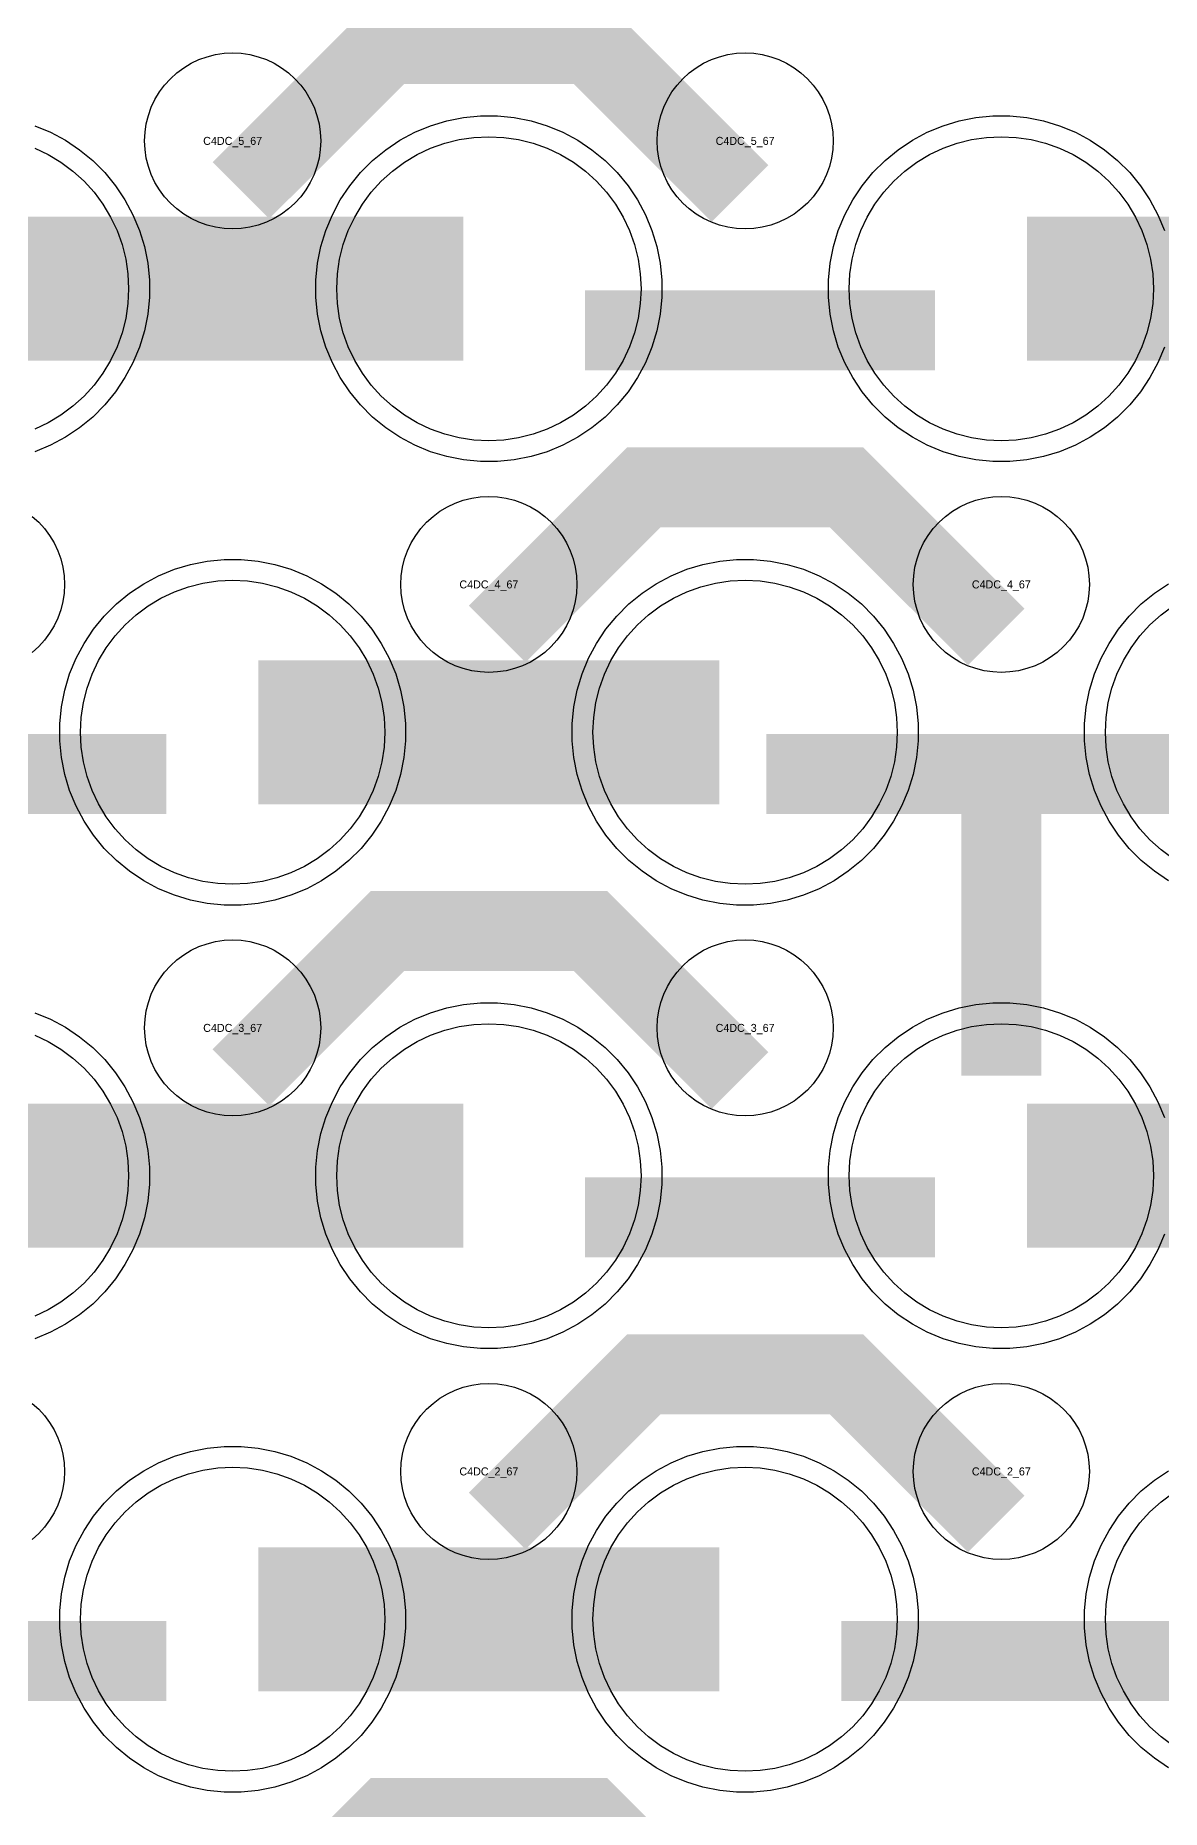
# Model space of a CAD drawing. Extents: x -11880 to 11880, y -14992 to 14992.
# Drawn here: x 9378 to 9730, y -14622 to -14068 of the extents above; entities that cross this region are included whole.
import ezdxf
from ezdxf.enums import TextEntityAlignment as Align

# ---------------------------------------------------------------- set-up
doc = ezdxf.new("R2010")
doc.units = 0
doc.header["$MEASUREMENT"] = 0
for name, color, linetype in [('GDS_775_DT_237', 138, 'CONTINUOUS'), ('RDL1_FS', 34, 'CONTINUOUS'), ('RDL_BS', 160, 'CONTINUOUS')]:
    doc.layers.add(name, color=color, linetype=linetype)

msp = doc.modelspace()

# ---------------------------------------------------------------- linework, layer by layer
at = {"layer": 'RDL1_FS', "color": 241, "true_color": 0xf7abae}
for points in [[(9520, -14194.254), (9515.343, -14194.025), (9510.732, -14193.341), (9506.209, -14192.209), (9501.819, -14190.637), (9497.605, -14188.645), (9493.605, -14186.247), (9489.86, -14183.469), (9486.406, -14180.339), (9483.276, -14176.885), (9480.498, -14173.14), (9478.1, -14169.14), (9476.108, -14164.926), (9474.536, -14160.536), (9473.404, -14156.013), (9472.72, -14151.402), (9472.491, -14146.745), (9472.72, -14142.088), (9473.404, -14137.477), (9474.536, -14132.954), (9476.108, -14128.564), (9478.1, -14124.35), (9480.498, -14120.35), (9483.276, -14116.605), (9486.406, -14113.151), (9489.86, -14110.021), (9493.605, -14107.243), (9497.605, -14104.845), (9501.819, -14102.853), (9506.209, -14101.281), (9510.732, -14100.149), (9515.343, -14099.465), (9520, -14099.236), (9524.657, -14099.465), (9529.268, -14100.149), (9533.791, -14101.281), (9538.181, -14102.853), (9542.395, -14104.845), (9546.395, -14107.243), (9550.14, -14110.021), (9553.594, -14113.151), (9556.724, -14116.605), (9559.502, -14120.35), (9561.9, -14124.35), (9563.892, -14128.564), (9565.464, -14132.954), (9566.596, -14137.477), (9567.28, -14142.088), (9567.509, -14146.745), (9567.28, -14151.402), (9566.596, -14156.013), (9565.464, -14160.536), (9563.892, -14164.926), (9561.9, -14169.14), (9559.502, -14173.14), (9556.724, -14176.885), (9553.594, -14180.339), (9550.14, -14183.469), (9546.395, -14186.247), (9542.395, -14188.645), (9538.181, -14190.637), (9533.791, -14192.209), (9529.268, -14193.341), (9524.657, -14194.025)], [(9680, -14194.254), (9675.343, -14194.025), (9670.732, -14193.341), (9666.209, -14192.209), (9661.819, -14190.637), (9657.605, -14188.645), (9653.605, -14186.247), (9649.86, -14183.469), (9646.406, -14180.339), (9643.276, -14176.885), (9640.498, -14173.14), (9638.1, -14169.14), (9636.108, -14164.926), (9634.536, -14160.536), (9633.404, -14156.013), (9632.72, -14151.402), (9632.491, -14146.745), (9632.72, -14142.088), (9633.404, -14137.477), (9634.536, -14132.954), (9636.108, -14128.564), (9638.1, -14124.35), (9640.498, -14120.35), (9643.276, -14116.605), (9646.406, -14113.151), (9649.86, -14110.021), (9653.605, -14107.243), (9657.605, -14104.845), (9661.819, -14102.853), (9666.209, -14101.281), (9670.732, -14100.149), (9675.343, -14099.465), (9680, -14099.236), (9684.657, -14099.465), (9689.268, -14100.149), (9693.791, -14101.281), (9698.181, -14102.853), (9702.395, -14104.845), (9706.395, -14107.243), (9710.14, -14110.021), (9713.594, -14113.151), (9716.724, -14116.605), (9719.502, -14120.35), (9721.9, -14124.35), (9723.892, -14128.564), (9725.464, -14132.954), (9726.596, -14137.477), (9727.28, -14142.088), (9727.509, -14146.745), (9727.28, -14151.402), (9726.596, -14156.013), (9725.464, -14160.536), (9723.892, -14164.926), (9721.9, -14169.14), (9719.502, -14173.14), (9716.724, -14176.885), (9713.594, -14180.339), (9710.14, -14183.469), (9706.395, -14186.247), (9702.395, -14188.645), (9698.181, -14190.637), (9693.791, -14192.209), (9689.268, -14193.341), (9684.657, -14194.025)], [(9440, -14332.819), (9435.343, -14332.59), (9430.732, -14331.906), (9426.209, -14330.774), (9421.819, -14329.202), (9417.605, -14327.21), (9413.605, -14324.812), (9409.86, -14322.034), (9406.406, -14318.904), (9403.276, -14315.45), (9400.498, -14311.705), (9398.1, -14307.705), (9396.108, -14303.491), (9394.536, -14299.101), (9393.404, -14294.578), (9392.72, -14289.967), (9392.491, -14285.31), (9392.72, -14280.653), (9393.404, -14276.042), (9394.536, -14271.519), (9396.108, -14267.129), (9398.1, -14262.915), (9400.498, -14258.915), (9403.276, -14255.17), (9406.406, -14251.716), (9409.86, -14248.586), (9413.605, -14245.808), (9417.605, -14243.41), (9421.819, -14241.418), (9426.209, -14239.846), (9430.732, -14238.714), (9435.343, -14238.03), (9440, -14237.801), (9444.657, -14238.03), (9449.268, -14238.714), (9453.791, -14239.846), (9458.181, -14241.418), (9462.395, -14243.41), (9466.395, -14245.808), (9470.14, -14248.586), (9473.594, -14251.716), (9476.724, -14255.17), (9479.502, -14258.915), (9481.9, -14262.915), (9483.892, -14267.129), (9485.464, -14271.519), (9486.596, -14276.042), (9487.28, -14280.653), (9487.509, -14285.31), (9487.28, -14289.967), (9486.596, -14294.578), (9485.464, -14299.101), (9483.892, -14303.491), (9481.9, -14307.705), (9479.502, -14311.705), (9476.724, -14315.45), (9473.594, -14318.904), (9470.14, -14322.034), (9466.395, -14324.812), (9462.395, -14327.21), (9458.181, -14329.202), (9453.791, -14330.774), (9449.268, -14331.906), (9444.657, -14332.59)], [(9600, -14332.819), (9595.343, -14332.59), (9590.732, -14331.906), (9586.209, -14330.774), (9581.819, -14329.202), (9577.605, -14327.21), (9573.605, -14324.812), (9569.86, -14322.034), (9566.406, -14318.904), (9563.276, -14315.45), (9560.498, -14311.705), (9558.1, -14307.705), (9556.108, -14303.491), (9554.536, -14299.101), (9553.404, -14294.578), (9552.72, -14289.967), (9552.491, -14285.31), (9552.72, -14280.653), (9553.404, -14276.042), (9554.536, -14271.519), (9556.108, -14267.129), (9558.1, -14262.915), (9560.498, -14258.915), (9563.276, -14255.17), (9566.406, -14251.716), (9569.86, -14248.586), (9573.605, -14245.808), (9577.605, -14243.41), (9581.819, -14241.418), (9586.209, -14239.846), (9590.732, -14238.714), (9595.343, -14238.03), (9600, -14237.801), (9604.657, -14238.03), (9609.268, -14238.714), (9613.791, -14239.846), (9618.181, -14241.418), (9622.395, -14243.41), (9626.395, -14245.808), (9630.14, -14248.586), (9633.594, -14251.716), (9636.724, -14255.17), (9639.502, -14258.915), (9641.9, -14262.915), (9643.892, -14267.129), (9645.464, -14271.519), (9646.596, -14276.042), (9647.28, -14280.653), (9647.509, -14285.31), (9647.28, -14289.967), (9646.596, -14294.578), (9645.464, -14299.101), (9643.892, -14303.491), (9641.9, -14307.705), (9639.502, -14311.705), (9636.724, -14315.45), (9633.594, -14318.904), (9630.14, -14322.034), (9626.395, -14324.812), (9622.395, -14327.21), (9618.181, -14329.202), (9613.791, -14330.774), (9609.268, -14331.906), (9604.657, -14332.59)], [(9520, -14471.379), (9515.343, -14471.15), (9510.732, -14470.466), (9506.209, -14469.334), (9501.819, -14467.762), (9497.605, -14465.77), (9493.605, -14463.372), (9489.86, -14460.594), (9486.406, -14457.464), (9483.276, -14454.01), (9480.498, -14450.265), (9478.1, -14446.265), (9476.108, -14442.051), (9474.536, -14437.661), (9473.404, -14433.138), (9472.72, -14428.527), (9472.491, -14423.87), (9472.72, -14419.213), (9473.404, -14414.602), (9474.536, -14410.079), (9476.108, -14405.689), (9478.1, -14401.475), (9480.498, -14397.475), (9483.276, -14393.73), (9486.406, -14390.276), (9489.86, -14387.146), (9493.605, -14384.368), (9497.605, -14381.97), (9501.819, -14379.978), (9506.209, -14378.406), (9510.732, -14377.274), (9515.343, -14376.59), (9520, -14376.361), (9524.657, -14376.59), (9529.268, -14377.274), (9533.791, -14378.406), (9538.181, -14379.978), (9542.395, -14381.97), (9546.395, -14384.368), (9550.14, -14387.146), (9553.594, -14390.276), (9556.724, -14393.73), (9559.502, -14397.475), (9561.9, -14401.475), (9563.892, -14405.689), (9565.464, -14410.079), (9566.596, -14414.602), (9567.28, -14419.213), (9567.509, -14423.87), (9567.28, -14428.527), (9566.596, -14433.138), (9565.464, -14437.661), (9563.892, -14442.051), (9561.9, -14446.265), (9559.502, -14450.265), (9556.724, -14454.01), (9553.594, -14457.464), (9550.14, -14460.594), (9546.395, -14463.372), (9542.395, -14465.77), (9538.181, -14467.762), (9533.791, -14469.334), (9529.268, -14470.466), (9524.657, -14471.15)], [(9680, -14471.379), (9675.343, -14471.15), (9670.732, -14470.466), (9666.209, -14469.334), (9661.819, -14467.762), (9657.605, -14465.77), (9653.605, -14463.372), (9649.86, -14460.594), (9646.406, -14457.464), (9643.276, -14454.01), (9640.498, -14450.265), (9638.1, -14446.265), (9636.108, -14442.051), (9634.536, -14437.661), (9633.404, -14433.138), (9632.72, -14428.527), (9632.491, -14423.87), (9632.72, -14419.213), (9633.404, -14414.602), (9634.536, -14410.079), (9636.108, -14405.689), (9638.1, -14401.475), (9640.498, -14397.475), (9643.276, -14393.73), (9646.406, -14390.276), (9649.86, -14387.146), (9653.605, -14384.368), (9657.605, -14381.97), (9661.819, -14379.978), (9666.209, -14378.406), (9670.732, -14377.274), (9675.343, -14376.59), (9680, -14376.361), (9684.657, -14376.59), (9689.268, -14377.274), (9693.791, -14378.406), (9698.181, -14379.978), (9702.395, -14381.97), (9706.395, -14384.368), (9710.14, -14387.146), (9713.594, -14390.276), (9716.724, -14393.73), (9719.502, -14397.475), (9721.9, -14401.475), (9723.892, -14405.689), (9725.464, -14410.079), (9726.596, -14414.602), (9727.28, -14419.213), (9727.509, -14423.87), (9727.28, -14428.527), (9726.596, -14433.138), (9725.464, -14437.661), (9723.892, -14442.051), (9721.9, -14446.265), (9719.502, -14450.265), (9716.724, -14454.01), (9713.594, -14457.464), (9710.14, -14460.594), (9706.395, -14463.372), (9702.395, -14465.77), (9698.181, -14467.762), (9693.791, -14469.334), (9689.268, -14470.466), (9684.657, -14471.15)], [(9440, -14609.944), (9435.343, -14609.715), (9430.732, -14609.031), (9426.209, -14607.899), (9421.819, -14606.327), (9417.605, -14604.335), (9413.605, -14601.937), (9409.86, -14599.159), (9406.406, -14596.029), (9403.276, -14592.575), (9400.498, -14588.83), (9398.1, -14584.83), (9396.108, -14580.616), (9394.536, -14576.226), (9393.404, -14571.703), (9392.72, -14567.092), (9392.491, -14562.435), (9392.72, -14557.778), (9393.404, -14553.167), (9394.536, -14548.644), (9396.108, -14544.254), (9398.1, -14540.04), (9400.498, -14536.04), (9403.276, -14532.295), (9406.406, -14528.841), (9409.86, -14525.711), (9413.605, -14522.933), (9417.605, -14520.535), (9421.819, -14518.543), (9426.209, -14516.971), (9430.732, -14515.839), (9435.343, -14515.155), (9440, -14514.926), (9444.657, -14515.155), (9449.268, -14515.839), (9453.791, -14516.971), (9458.181, -14518.543), (9462.395, -14520.535), (9466.395, -14522.933), (9470.14, -14525.711), (9473.594, -14528.841), (9476.724, -14532.295), (9479.502, -14536.04), (9481.9, -14540.04), (9483.892, -14544.254), (9485.464, -14548.644), (9486.596, -14553.167), (9487.28, -14557.778), (9487.509, -14562.435), (9487.28, -14567.092), (9486.596, -14571.703), (9485.464, -14576.226), (9483.892, -14580.616), (9481.9, -14584.83), (9479.502, -14588.83), (9476.724, -14592.575), (9473.594, -14596.029), (9470.14, -14599.159), (9466.395, -14601.937), (9462.395, -14604.335), (9458.181, -14606.327), (9453.791, -14607.899), (9449.268, -14609.031), (9444.657, -14609.715)], [(9600, -14609.944), (9595.343, -14609.715), (9590.732, -14609.031), (9586.209, -14607.899), (9581.819, -14606.327), (9577.605, -14604.335), (9573.605, -14601.937), (9569.86, -14599.159), (9566.406, -14596.029), (9563.276, -14592.575), (9560.498, -14588.83), (9558.1, -14584.83), (9556.108, -14580.616), (9554.536, -14576.226), (9553.404, -14571.703), (9552.72, -14567.092), (9552.491, -14562.435), (9552.72, -14557.778), (9553.404, -14553.167), (9554.536, -14548.644), (9556.108, -14544.254), (9558.1, -14540.04), (9560.498, -14536.04), (9563.276, -14532.295), (9566.406, -14528.841), (9569.86, -14525.711), (9573.605, -14522.933), (9577.605, -14520.535), (9581.819, -14518.543), (9586.209, -14516.971), (9590.732, -14515.839), (9595.343, -14515.155), (9600, -14514.926), (9604.657, -14515.155), (9609.268, -14515.839), (9613.791, -14516.971), (9618.181, -14518.543), (9622.395, -14520.535), (9626.395, -14522.933), (9630.14, -14525.711), (9633.594, -14528.841), (9636.724, -14532.295), (9639.502, -14536.04), (9641.9, -14540.04), (9643.892, -14544.254), (9645.464, -14548.644), (9646.596, -14553.167), (9647.28, -14557.778), (9647.509, -14562.435), (9647.28, -14567.092), (9646.596, -14571.703), (9645.464, -14576.226), (9643.892, -14580.616), (9641.9, -14584.83), (9639.502, -14588.83), (9636.724, -14592.575), (9633.594, -14596.029), (9630.14, -14599.159), (9626.395, -14601.937), (9622.395, -14604.335), (9618.181, -14606.327), (9613.791, -14607.899), (9609.268, -14609.031), (9604.657, -14609.715)]]:
    msp.add_lwpolyline(points, close=True, dxfattribs=at)
for points in [[(9378.181, -14102.853), (9382.395, -14104.845), (9386.395, -14107.243), (9390.14, -14110.021), (9393.594, -14113.151), (9396.724, -14116.605), (9399.502, -14120.35), (9401.9, -14124.35), (9403.892, -14128.564), (9405.464, -14132.954), (9406.596, -14137.477), (9407.28, -14142.088), (9407.509, -14146.745), (9407.28, -14151.402), (9406.596, -14156.013), (9405.464, -14160.536), (9403.892, -14164.926), (9401.9, -14169.14), (9399.502, -14173.14), (9396.724, -14176.885), (9393.594, -14180.339), (9390.14, -14183.469), (9386.395, -14186.247), (9382.395, -14188.645), (9378.181, -14190.637)], [(9733.605, -14324.812), (9729.86, -14322.034), (9726.406, -14318.904), (9723.276, -14315.45), (9720.498, -14311.705), (9718.1, -14307.705), (9716.108, -14303.491), (9714.536, -14299.101), (9713.404, -14294.578), (9712.72, -14289.967), (9712.491, -14285.31), (9712.72, -14280.653), (9713.404, -14276.042), (9714.536, -14271.519), (9716.108, -14267.129), (9718.1, -14262.915), (9720.498, -14258.915), (9723.276, -14255.17), (9726.406, -14251.716), (9729.86, -14248.586), (9733.605, -14245.808)], [(9378.181, -14379.978), (9382.395, -14381.97), (9386.395, -14384.368), (9390.14, -14387.146), (9393.594, -14390.276), (9396.724, -14393.73), (9399.502, -14397.475), (9401.9, -14401.475), (9403.892, -14405.689), (9405.464, -14410.079), (9406.596, -14414.602), (9407.28, -14419.213), (9407.509, -14423.87), (9407.28, -14428.527), (9406.596, -14433.138), (9405.464, -14437.661), (9403.892, -14442.051), (9401.9, -14446.265), (9399.502, -14450.265), (9396.724, -14454.01), (9393.594, -14457.464), (9390.14, -14460.594), (9386.395, -14463.372), (9382.395, -14465.77), (9378.181, -14467.762)], [(9733.605, -14601.937), (9729.86, -14599.159), (9726.406, -14596.029), (9723.276, -14592.575), (9720.498, -14588.83), (9718.1, -14584.83), (9716.108, -14580.616), (9714.536, -14576.226), (9713.404, -14571.703), (9712.72, -14567.092), (9712.491, -14562.435), (9712.72, -14557.778), (9713.404, -14553.167), (9714.536, -14548.644), (9716.108, -14544.254), (9718.1, -14540.04), (9720.498, -14536.04), (9723.276, -14532.295), (9726.406, -14528.841), (9729.86, -14525.711), (9733.605, -14522.933)]]:
    msp.add_lwpolyline(points, dxfattribs=at)
for points in [[(9368.002, -14146.745, 45, 45, 0), (9440.002, -14146.745, 45, 45, 0)], [(9440.002, -14146.745, 45, 45, 0), (9512.002, -14146.745, 45, 45, 0)], [(9688.002, -14146.745, 45, 45, 0), (9760.002, -14146.745, 45, 45, 0)], [(9448.002, -14285.31, 45, 45, 0), (9520.002, -14285.31, 45, 45, 0)], [(9520.002, -14285.31, 45, 45, 0), (9592.002, -14285.31, 45, 45, 0)], [(9368.002, -14423.87, 45, 45, 0), (9440.002, -14423.87, 45, 45, 0)], [(9440.002, -14423.87, 45, 45, 0), (9512.002, -14423.87, 45, 45, 0)], [(9688.002, -14423.87, 45, 45, 0), (9760.002, -14423.87, 45, 45, 0)], [(9448.002, -14562.435, 45, 45, 0), (9520.002, -14562.435, 45, 45, 0)], [(9520.002, -14562.435, 45, 45, 0), (9592.002, -14562.435, 45, 45, 0)]]:
    msp.add_lwpolyline(points, format="xyseb", dxfattribs=at)
at = {"layer": 'RDL_BS'}
for points in [[(9442.562, -14116.059, 25, 25, 0), (9488.377, -14070.244, 25, 25, 0), (9521.93, -14070.244, 25, 25, 0)], [(9598.401, -14116.958, 25, 25, 0), (9551.687, -14070.244, 25, 25, 0), (9521.929, -14070.244, 25, 25, 0)], [(9522.562, -14254.624, 25, 25, 0), (9568.377, -14208.809, 25, 25, 0), (9601.93, -14208.809, 25, 25, 0)], [(9678.401, -14255.523, 25, 25, 0), (9631.687, -14208.809, 25, 25, 0), (9601.929, -14208.809, 25, 25, 0)], [(9680, -14321.731, 25, 25, 0), (9680, -14369.119, 25, 25, 0)], [(9442.562, -14393.184, 25, 25, 0), (9488.377, -14347.369, 25, 25, 0), (9521.93, -14347.369, 25, 25, 0)], [(9598.401, -14394.083, 25, 25, 0), (9551.687, -14347.369, 25, 25, 0), (9521.929, -14347.369, 25, 25, 0)], [(9522.562, -14531.749, 25, 25, 0), (9568.377, -14485.934, 25, 25, 0), (9601.93, -14485.934, 25, 25, 0)], [(9678.401, -14532.648, 25, 25, 0), (9631.687, -14485.934, 25, 25, 0), (9601.929, -14485.934, 25, 25, 0)], [(9442.562, -14670.314, 25, 25, 0), (9488.377, -14624.499, 25, 25, 0), (9521.93, -14624.499, 25, 25, 0)], [(9598.401, -14671.213, 25, 25, 0), (9551.687, -14624.499, 25, 25, 0), (9521.929, -14624.499, 25, 25, 0)]]:
    msp.add_lwpolyline(points, format="xyseb", dxfattribs=at)
for points in [[(9440, -14128.051), (9437.307, -14127.919), (9434.635, -14127.523), (9432.016, -14126.866), (9429.481, -14125.959), (9427.044, -14124.807), (9424.72, -14123.414), (9422.557, -14121.811), (9420.558, -14119.999), (9418.746, -14118), (9417.143, -14115.837), (9415.75, -14113.513), (9414.598, -14111.076), (9413.691, -14108.541), (9413.034, -14105.922), (9412.638, -14103.25), (9412.506, -14100.557), (9412.638, -14097.864), (9413.034, -14095.192), (9413.691, -14092.573), (9414.598, -14090.038), (9415.75, -14087.601), (9417.143, -14085.277), (9418.746, -14083.114), (9420.558, -14081.115), (9422.557, -14079.303), (9424.72, -14077.7), (9427.044, -14076.307), (9429.481, -14075.155), (9432.016, -14074.248), (9434.635, -14073.591), (9437.307, -14073.195), (9440, -14073.063), (9442.693, -14073.195), (9445.365, -14073.591), (9447.984, -14074.248), (9450.519, -14075.155), (9452.956, -14076.307), (9455.28, -14077.7), (9457.443, -14079.303), (9459.442, -14081.115), (9461.254, -14083.114), (9462.857, -14085.277), (9464.25, -14087.601), (9465.402, -14090.038), (9466.309, -14092.573), (9466.966, -14095.192), (9467.362, -14097.864), (9467.494, -14100.557), (9467.362, -14103.25), (9466.966, -14105.922), (9466.309, -14108.541), (9465.402, -14111.076), (9464.25, -14113.513), (9462.857, -14115.837), (9461.254, -14118), (9459.442, -14119.999), (9457.443, -14121.811), (9455.28, -14123.414), (9452.956, -14124.807), (9450.519, -14125.959), (9447.984, -14126.866), (9445.365, -14127.523), (9442.693, -14127.919)], [(9600, -14128.051), (9597.307, -14127.919), (9594.635, -14127.523), (9592.016, -14126.866), (9589.481, -14125.959), (9587.044, -14124.807), (9584.72, -14123.414), (9582.557, -14121.811), (9580.558, -14119.999), (9578.746, -14118), (9577.143, -14115.837), (9575.75, -14113.513), (9574.598, -14111.076), (9573.691, -14108.541), (9573.034, -14105.922), (9572.638, -14103.25), (9572.506, -14100.557), (9572.638, -14097.864), (9573.034, -14095.192), (9573.691, -14092.573), (9574.598, -14090.038), (9575.75, -14087.601), (9577.143, -14085.277), (9578.746, -14083.114), (9580.558, -14081.115), (9582.557, -14079.303), (9584.72, -14077.7), (9587.044, -14076.307), (9589.481, -14075.155), (9592.016, -14074.248), (9594.635, -14073.591), (9597.307, -14073.195), (9600, -14073.063), (9602.693, -14073.195), (9605.365, -14073.591), (9607.984, -14074.248), (9610.519, -14075.155), (9612.956, -14076.307), (9615.28, -14077.7), (9617.443, -14079.303), (9619.442, -14081.115), (9621.254, -14083.114), (9622.857, -14085.277), (9624.25, -14087.601), (9625.402, -14090.038), (9626.309, -14092.573), (9626.966, -14095.192), (9627.362, -14097.864), (9627.494, -14100.557), (9627.362, -14103.25), (9626.966, -14105.922), (9626.309, -14108.541), (9625.402, -14111.076), (9624.25, -14113.513), (9622.857, -14115.837), (9621.254, -14118), (9619.442, -14119.999), (9617.443, -14121.811), (9615.28, -14123.414), (9612.956, -14124.807), (9610.519, -14125.959), (9607.984, -14126.866), (9605.365, -14127.523), (9602.693, -14127.919)], [(9520, -14266.616), (9517.307, -14266.484), (9514.635, -14266.088), (9512.016, -14265.431), (9509.481, -14264.524), (9507.044, -14263.372), (9504.72, -14261.979), (9502.557, -14260.376), (9500.558, -14258.564), (9498.746, -14256.565), (9497.143, -14254.402), (9495.75, -14252.078), (9494.598, -14249.641), (9493.691, -14247.106), (9493.034, -14244.487), (9492.638, -14241.815), (9492.506, -14239.122), (9492.638, -14236.429), (9493.034, -14233.757), (9493.691, -14231.138), (9494.598, -14228.603), (9495.75, -14226.166), (9497.143, -14223.842), (9498.746, -14221.679), (9500.558, -14219.68), (9502.557, -14217.868), (9504.72, -14216.265), (9507.044, -14214.872), (9509.481, -14213.72), (9512.016, -14212.813), (9514.635, -14212.156), (9517.307, -14211.76), (9520, -14211.628), (9522.693, -14211.76), (9525.365, -14212.156), (9527.984, -14212.813), (9530.519, -14213.72), (9532.956, -14214.872), (9535.28, -14216.265), (9537.443, -14217.868), (9539.442, -14219.68), (9541.254, -14221.679), (9542.857, -14223.842), (9544.25, -14226.166), (9545.402, -14228.603), (9546.309, -14231.138), (9546.966, -14233.757), (9547.362, -14236.429), (9547.494, -14239.122), (9547.362, -14241.815), (9546.966, -14244.487), (9546.309, -14247.106), (9545.402, -14249.641), (9544.25, -14252.078), (9542.857, -14254.402), (9541.254, -14256.565), (9539.442, -14258.564), (9537.443, -14260.376), (9535.28, -14261.979), (9532.956, -14263.372), (9530.519, -14264.524), (9527.984, -14265.431), (9525.365, -14266.088), (9522.693, -14266.484)], [(9680, -14266.616), (9677.307, -14266.484), (9674.635, -14266.088), (9672.016, -14265.431), (9669.481, -14264.524), (9667.044, -14263.372), (9664.72, -14261.979), (9662.557, -14260.376), (9660.558, -14258.564), (9658.746, -14256.565), (9657.143, -14254.402), (9655.75, -14252.078), (9654.598, -14249.641), (9653.691, -14247.106), (9653.034, -14244.487), (9652.638, -14241.815), (9652.506, -14239.122), (9652.638, -14236.429), (9653.034, -14233.757), (9653.691, -14231.138), (9654.598, -14228.603), (9655.75, -14226.166), (9657.143, -14223.842), (9658.746, -14221.679), (9660.558, -14219.68), (9662.557, -14217.868), (9664.72, -14216.265), (9667.044, -14214.872), (9669.481, -14213.72), (9672.016, -14212.813), (9674.635, -14212.156), (9677.307, -14211.76), (9680, -14211.628), (9682.693, -14211.76), (9685.365, -14212.156), (9687.984, -14212.813), (9690.519, -14213.72), (9692.956, -14214.872), (9695.28, -14216.265), (9697.443, -14217.868), (9699.442, -14219.68), (9701.254, -14221.679), (9702.857, -14223.842), (9704.25, -14226.166), (9705.402, -14228.603), (9706.309, -14231.138), (9706.966, -14233.757), (9707.362, -14236.429), (9707.494, -14239.122), (9707.362, -14241.815), (9706.966, -14244.487), (9706.309, -14247.106), (9705.402, -14249.641), (9704.25, -14252.078), (9702.857, -14254.402), (9701.254, -14256.565), (9699.442, -14258.564), (9697.443, -14260.376), (9695.28, -14261.979), (9692.956, -14263.372), (9690.519, -14264.524), (9687.984, -14265.431), (9685.365, -14266.088), (9682.693, -14266.484)], [(9440, -14405.176), (9437.307, -14405.044), (9434.635, -14404.648), (9432.016, -14403.991), (9429.481, -14403.084), (9427.044, -14401.932), (9424.72, -14400.539), (9422.557, -14398.936), (9420.558, -14397.124), (9418.746, -14395.125), (9417.143, -14392.962), (9415.75, -14390.638), (9414.598, -14388.201), (9413.691, -14385.666), (9413.034, -14383.047), (9412.638, -14380.375), (9412.506, -14377.682), (9412.638, -14374.989), (9413.034, -14372.317), (9413.691, -14369.698), (9414.598, -14367.163), (9415.75, -14364.726), (9417.143, -14362.402), (9418.746, -14360.239), (9420.558, -14358.24), (9422.557, -14356.428), (9424.72, -14354.825), (9427.044, -14353.432), (9429.481, -14352.28), (9432.016, -14351.373), (9434.635, -14350.716), (9437.307, -14350.32), (9440, -14350.188), (9442.693, -14350.32), (9445.365, -14350.716), (9447.984, -14351.373), (9450.519, -14352.28), (9452.956, -14353.432), (9455.28, -14354.825), (9457.443, -14356.428), (9459.442, -14358.24), (9461.254, -14360.239), (9462.857, -14362.402), (9464.25, -14364.726), (9465.402, -14367.163), (9466.309, -14369.698), (9466.966, -14372.317), (9467.362, -14374.989), (9467.494, -14377.682), (9467.362, -14380.375), (9466.966, -14383.047), (9466.309, -14385.666), (9465.402, -14388.201), (9464.25, -14390.638), (9462.857, -14392.962), (9461.254, -14395.125), (9459.442, -14397.124), (9457.443, -14398.936), (9455.28, -14400.539), (9452.956, -14401.932), (9450.519, -14403.084), (9447.984, -14403.991), (9445.365, -14404.648), (9442.693, -14405.044)], [(9600, -14405.176), (9597.307, -14405.044), (9594.635, -14404.648), (9592.016, -14403.991), (9589.481, -14403.084), (9587.044, -14401.932), (9584.72, -14400.539), (9582.557, -14398.936), (9580.558, -14397.124), (9578.746, -14395.125), (9577.143, -14392.962), (9575.75, -14390.638), (9574.598, -14388.201), (9573.691, -14385.666), (9573.034, -14383.047), (9572.638, -14380.375), (9572.506, -14377.682), (9572.638, -14374.989), (9573.034, -14372.317), (9573.691, -14369.698), (9574.598, -14367.163), (9575.75, -14364.726), (9577.143, -14362.402), (9578.746, -14360.239), (9580.558, -14358.24), (9582.557, -14356.428), (9584.72, -14354.825), (9587.044, -14353.432), (9589.481, -14352.28), (9592.016, -14351.373), (9594.635, -14350.716), (9597.307, -14350.32), (9600, -14350.188), (9602.693, -14350.32), (9605.365, -14350.716), (9607.984, -14351.373), (9610.519, -14352.28), (9612.956, -14353.432), (9615.28, -14354.825), (9617.443, -14356.428), (9619.442, -14358.24), (9621.254, -14360.239), (9622.857, -14362.402), (9624.25, -14364.726), (9625.402, -14367.163), (9626.309, -14369.698), (9626.966, -14372.317), (9627.362, -14374.989), (9627.494, -14377.682), (9627.362, -14380.375), (9626.966, -14383.047), (9626.309, -14385.666), (9625.402, -14388.201), (9624.25, -14390.638), (9622.857, -14392.962), (9621.254, -14395.125), (9619.442, -14397.124), (9617.443, -14398.936), (9615.28, -14400.539), (9612.956, -14401.932), (9610.519, -14403.084), (9607.984, -14403.991), (9605.365, -14404.648), (9602.693, -14405.044)], [(9520, -14543.741), (9517.307, -14543.609), (9514.635, -14543.213), (9512.016, -14542.556), (9509.481, -14541.649), (9507.044, -14540.497), (9504.72, -14539.104), (9502.557, -14537.501), (9500.558, -14535.689), (9498.746, -14533.69), (9497.143, -14531.527), (9495.75, -14529.203), (9494.598, -14526.766), (9493.691, -14524.231), (9493.034, -14521.612), (9492.638, -14518.94), (9492.506, -14516.247), (9492.638, -14513.554), (9493.034, -14510.882), (9493.691, -14508.263), (9494.598, -14505.728), (9495.75, -14503.291), (9497.143, -14500.967), (9498.746, -14498.804), (9500.558, -14496.805), (9502.557, -14494.993), (9504.72, -14493.39), (9507.044, -14491.997), (9509.481, -14490.845), (9512.016, -14489.938), (9514.635, -14489.281), (9517.307, -14488.885), (9520, -14488.753), (9522.693, -14488.885), (9525.365, -14489.281), (9527.984, -14489.938), (9530.519, -14490.845), (9532.956, -14491.997), (9535.28, -14493.39), (9537.443, -14494.993), (9539.442, -14496.805), (9541.254, -14498.804), (9542.857, -14500.967), (9544.25, -14503.291), (9545.402, -14505.728), (9546.309, -14508.263), (9546.966, -14510.882), (9547.362, -14513.554), (9547.494, -14516.247), (9547.362, -14518.94), (9546.966, -14521.612), (9546.309, -14524.231), (9545.402, -14526.766), (9544.25, -14529.203), (9542.857, -14531.527), (9541.254, -14533.69), (9539.442, -14535.689), (9537.443, -14537.501), (9535.28, -14539.104), (9532.956, -14540.497), (9530.519, -14541.649), (9527.984, -14542.556), (9525.365, -14543.213), (9522.693, -14543.609)], [(9680, -14543.741), (9677.307, -14543.609), (9674.635, -14543.213), (9672.016, -14542.556), (9669.481, -14541.649), (9667.044, -14540.497), (9664.72, -14539.104), (9662.557, -14537.501), (9660.558, -14535.689), (9658.746, -14533.69), (9657.143, -14531.527), (9655.75, -14529.203), (9654.598, -14526.766), (9653.691, -14524.231), (9653.034, -14521.612), (9652.638, -14518.94), (9652.506, -14516.247), (9652.638, -14513.554), (9653.034, -14510.882), (9653.691, -14508.263), (9654.598, -14505.728), (9655.75, -14503.291), (9657.143, -14500.967), (9658.746, -14498.804), (9660.558, -14496.805), (9662.557, -14494.993), (9664.72, -14493.39), (9667.044, -14491.997), (9669.481, -14490.845), (9672.016, -14489.938), (9674.635, -14489.281), (9677.307, -14488.885), (9680, -14488.753), (9682.693, -14488.885), (9685.365, -14489.281), (9687.984, -14489.938), (9690.519, -14490.845), (9692.956, -14491.997), (9695.28, -14493.39), (9697.443, -14494.993), (9699.442, -14496.805), (9701.254, -14498.804), (9702.857, -14500.967), (9704.25, -14503.291), (9705.402, -14505.728), (9706.309, -14508.263), (9706.966, -14510.882), (9707.362, -14513.554), (9707.494, -14516.247), (9707.362, -14518.94), (9706.966, -14521.612), (9706.309, -14524.231), (9705.402, -14526.766), (9704.25, -14529.203), (9702.857, -14531.527), (9701.254, -14533.69), (9699.442, -14535.689), (9697.443, -14537.501), (9695.28, -14539.104), (9692.956, -14540.497), (9690.519, -14541.649), (9687.984, -14542.556), (9685.365, -14543.213), (9682.693, -14543.609)]]:
    msp.add_lwpolyline(points, close=True, dxfattribs=at)
at = {"layer": 'RDL_BS', "color": 241, "true_color": 0xf7abae}
for points in [[(9517.356, -14200.745), (9512.062, -14200.228), (9506.835, -14199.182), (9501.795, -14197.651), (9496.885, -14195.62), (9492.223, -14193.128), (9487.809, -14190.181), (9483.708, -14186.819), (9479.926, -14183.037), (9476.564, -14178.936), (9473.617, -14174.522), (9471.125, -14169.86), (9469.094, -14164.95), (9467.563, -14159.91), (9466.517, -14154.683), (9466, -14149.389), (9466, -14144.101), (9466.517, -14138.807), (9467.563, -14133.58), (9469.094, -14128.54), (9471.125, -14123.63), (9473.617, -14118.968), (9476.564, -14114.554), (9479.926, -14110.453), (9483.708, -14106.671), (9487.809, -14103.309), (9492.223, -14100.362), (9496.885, -14097.87), (9501.795, -14095.839), (9506.835, -14094.308), (9512.062, -14093.262), (9517.356, -14092.745), (9522.644, -14092.745), (9527.938, -14093.262), (9533.165, -14094.308), (9538.205, -14095.839), (9543.115, -14097.87), (9547.777, -14100.362), (9552.191, -14103.309), (9556.292, -14106.671), (9560.074, -14110.453), (9563.436, -14114.554), (9566.383, -14118.968), (9568.875, -14123.63), (9570.906, -14128.54), (9572.437, -14133.58), (9573.483, -14138.807), (9574, -14144.101), (9574, -14149.389), (9573.483, -14154.683), (9572.437, -14159.91), (9570.906, -14164.95), (9568.875, -14169.86), (9566.383, -14174.522), (9563.436, -14178.936), (9560.074, -14183.037), (9556.292, -14186.819), (9552.191, -14190.181), (9547.777, -14193.128), (9543.115, -14195.62), (9538.205, -14197.651), (9533.165, -14199.182), (9527.938, -14200.228), (9522.644, -14200.745)], [(9437.356, -14339.31), (9432.062, -14338.793), (9426.835, -14337.747), (9421.795, -14336.216), (9416.885, -14334.185), (9412.223, -14331.693), (9407.809, -14328.746), (9403.708, -14325.384), (9399.926, -14321.602), (9396.564, -14317.501), (9393.617, -14313.087), (9391.125, -14308.425), (9389.094, -14303.515), (9387.563, -14298.475), (9386.517, -14293.248), (9386, -14287.954), (9386, -14282.666), (9386.517, -14277.372), (9387.563, -14272.145), (9389.094, -14267.105), (9391.125, -14262.195), (9393.617, -14257.533), (9396.564, -14253.119), (9399.926, -14249.018), (9403.708, -14245.236), (9407.809, -14241.874), (9412.223, -14238.927), (9416.885, -14236.435), (9421.795, -14234.404), (9426.835, -14232.873), (9432.062, -14231.827), (9437.356, -14231.31), (9442.644, -14231.31), (9447.938, -14231.827), (9453.165, -14232.873), (9458.205, -14234.404), (9463.115, -14236.435), (9467.777, -14238.927), (9472.191, -14241.874), (9476.292, -14245.236), (9480.074, -14249.018), (9483.436, -14253.119), (9486.383, -14257.533), (9488.875, -14262.195), (9490.906, -14267.105), (9492.437, -14272.145), (9493.483, -14277.372), (9494, -14282.666), (9494, -14287.954), (9493.483, -14293.248), (9492.437, -14298.475), (9490.906, -14303.515), (9488.875, -14308.425), (9486.383, -14313.087), (9483.436, -14317.501), (9480.074, -14321.602), (9476.292, -14325.384), (9472.191, -14328.746), (9467.777, -14331.693), (9463.115, -14334.185), (9458.205, -14336.216), (9453.165, -14337.747), (9447.938, -14338.793), (9442.644, -14339.31)], [(9597.356, -14339.31), (9592.062, -14338.793), (9586.835, -14337.747), (9581.795, -14336.216), (9576.885, -14334.185), (9572.223, -14331.693), (9567.809, -14328.746), (9563.708, -14325.384), (9559.926, -14321.602), (9556.564, -14317.501), (9553.617, -14313.087), (9551.125, -14308.425), (9549.094, -14303.515), (9547.563, -14298.475), (9546.517, -14293.248), (9546, -14287.954), (9546, -14282.666), (9546.517, -14277.372), (9547.563, -14272.145), (9549.094, -14267.105), (9551.125, -14262.195), (9553.617, -14257.533), (9556.564, -14253.119), (9559.926, -14249.018), (9563.708, -14245.236), (9567.809, -14241.874), (9572.223, -14238.927), (9576.885, -14236.435), (9581.795, -14234.404), (9586.835, -14232.873), (9592.062, -14231.827), (9597.356, -14231.31), (9602.644, -14231.31), (9607.938, -14231.827), (9613.165, -14232.873), (9618.205, -14234.404), (9623.115, -14236.435), (9627.777, -14238.927), (9632.191, -14241.874), (9636.292, -14245.236), (9640.074, -14249.018), (9643.436, -14253.119), (9646.383, -14257.533), (9648.875, -14262.195), (9650.906, -14267.105), (9652.437, -14272.145), (9653.483, -14277.372), (9654, -14282.666), (9654, -14287.954), (9653.483, -14293.248), (9652.437, -14298.475), (9650.906, -14303.515), (9648.875, -14308.425), (9646.383, -14313.087), (9643.436, -14317.501), (9640.074, -14321.602), (9636.292, -14325.384), (9632.191, -14328.746), (9627.777, -14331.693), (9623.115, -14334.185), (9618.205, -14336.216), (9613.165, -14337.747), (9607.938, -14338.793), (9602.644, -14339.31)], [(9517.356, -14477.87), (9512.062, -14477.353), (9506.835, -14476.307), (9501.795, -14474.776), (9496.885, -14472.745), (9492.223, -14470.253), (9487.809, -14467.306), (9483.708, -14463.944), (9479.926, -14460.162), (9476.564, -14456.061), (9473.617, -14451.647), (9471.125, -14446.985), (9469.094, -14442.075), (9467.563, -14437.035), (9466.517, -14431.808), (9466, -14426.514), (9466, -14421.226), (9466.517, -14415.932), (9467.563, -14410.705), (9469.094, -14405.665), (9471.125, -14400.755), (9473.617, -14396.093), (9476.564, -14391.679), (9479.926, -14387.578), (9483.708, -14383.796), (9487.809, -14380.434), (9492.223, -14377.487), (9496.885, -14374.995), (9501.795, -14372.964), (9506.835, -14371.433), (9512.062, -14370.387), (9517.356, -14369.87), (9522.644, -14369.87), (9527.938, -14370.387), (9533.165, -14371.433), (9538.205, -14372.964), (9543.115, -14374.995), (9547.777, -14377.487), (9552.191, -14380.434), (9556.292, -14383.796), (9560.074, -14387.578), (9563.436, -14391.679), (9566.383, -14396.093), (9568.875, -14400.755), (9570.906, -14405.665), (9572.437, -14410.705), (9573.483, -14415.932), (9574, -14421.226), (9574, -14426.514), (9573.483, -14431.808), (9572.437, -14437.035), (9570.906, -14442.075), (9568.875, -14446.985), (9566.383, -14451.647), (9563.436, -14456.061), (9560.074, -14460.162), (9556.292, -14463.944), (9552.191, -14467.306), (9547.777, -14470.253), (9543.115, -14472.745), (9538.205, -14474.776), (9533.165, -14476.307), (9527.938, -14477.353), (9522.644, -14477.87)], [(9437.356, -14616.435), (9432.062, -14615.918), (9426.835, -14614.872), (9421.795, -14613.341), (9416.885, -14611.31), (9412.223, -14608.818), (9407.809, -14605.871), (9403.708, -14602.509), (9399.926, -14598.727), (9396.564, -14594.626), (9393.617, -14590.212), (9391.125, -14585.55), (9389.094, -14580.64), (9387.563, -14575.6), (9386.517, -14570.373), (9386, -14565.079), (9386, -14559.791), (9386.517, -14554.497), (9387.563, -14549.27), (9389.094, -14544.23), (9391.125, -14539.32), (9393.617, -14534.658), (9396.564, -14530.244), (9399.926, -14526.143), (9403.708, -14522.361), (9407.809, -14518.999), (9412.223, -14516.052), (9416.885, -14513.56), (9421.795, -14511.529), (9426.835, -14509.998), (9432.062, -14508.952), (9437.356, -14508.435), (9442.644, -14508.435), (9447.938, -14508.952), (9453.165, -14509.998), (9458.205, -14511.529), (9463.115, -14513.56), (9467.777, -14516.052), (9472.191, -14518.999), (9476.292, -14522.361), (9480.074, -14526.143), (9483.436, -14530.244), (9486.383, -14534.658), (9488.875, -14539.32), (9490.906, -14544.23), (9492.437, -14549.27), (9493.483, -14554.497), (9494, -14559.791), (9494, -14565.079), (9493.483, -14570.373), (9492.437, -14575.6), (9490.906, -14580.64), (9488.875, -14585.55), (9486.383, -14590.212), (9483.436, -14594.626), (9480.074, -14598.727), (9476.292, -14602.509), (9472.191, -14605.871), (9467.777, -14608.818), (9463.115, -14611.31), (9458.205, -14613.341), (9453.165, -14614.872), (9447.938, -14615.918), (9442.644, -14616.435)], [(9597.356, -14616.435), (9592.062, -14615.918), (9586.835, -14614.872), (9581.795, -14613.341), (9576.885, -14611.31), (9572.223, -14608.818), (9567.809, -14605.871), (9563.708, -14602.509), (9559.926, -14598.727), (9556.564, -14594.626), (9553.617, -14590.212), (9551.125, -14585.55), (9549.094, -14580.64), (9547.563, -14575.6), (9546.517, -14570.373), (9546, -14565.079), (9546, -14559.791), (9546.517, -14554.497), (9547.563, -14549.27), (9549.094, -14544.23), (9551.125, -14539.32), (9553.617, -14534.658), (9556.564, -14530.244), (9559.926, -14526.143), (9563.708, -14522.361), (9567.809, -14518.999), (9572.223, -14516.052), (9576.885, -14513.56), (9581.795, -14511.529), (9586.835, -14509.998), (9592.062, -14508.952), (9597.356, -14508.435), (9602.644, -14508.435), (9607.938, -14508.952), (9613.165, -14509.998), (9618.205, -14511.529), (9623.115, -14513.56), (9627.777, -14516.052), (9632.191, -14518.999), (9636.292, -14522.361), (9640.074, -14526.143), (9643.436, -14530.244), (9646.383, -14534.658), (9648.875, -14539.32), (9650.906, -14544.23), (9652.437, -14549.27), (9653.483, -14554.497), (9654, -14559.791), (9654, -14565.079), (9653.483, -14570.373), (9652.437, -14575.6), (9650.906, -14580.64), (9648.875, -14585.55), (9646.383, -14590.212), (9643.436, -14594.626), (9640.074, -14598.727), (9636.292, -14602.509), (9632.191, -14605.871), (9627.777, -14608.818), (9623.115, -14611.31), (9618.205, -14613.341), (9613.165, -14614.872), (9607.938, -14615.918), (9602.644, -14616.435)]]:
    msp.add_lwpolyline(points, close=True, dxfattribs=at)
for points in [[(9730.906, -14164.95), (9728.875, -14169.86), (9726.383, -14174.522), (9723.436, -14178.936), (9720.074, -14183.037), (9716.292, -14186.819), (9712.191, -14190.181), (9707.777, -14193.128), (9703.115, -14195.62), (9698.205, -14197.651), (9693.165, -14199.182), (9687.938, -14200.228), (9682.644, -14200.745), (9677.356, -14200.745), (9672.062, -14200.228), (9666.835, -14199.182), (9661.795, -14197.651), (9656.885, -14195.62), (9652.223, -14193.128), (9647.809, -14190.181), (9643.708, -14186.819), (9639.926, -14183.037), (9636.564, -14178.936), (9633.617, -14174.522), (9631.125, -14169.86), (9629.094, -14164.95), (9627.563, -14159.91), (9626.517, -14154.683), (9626, -14149.389), (9626, -14144.101), (9626.517, -14138.807), (9627.563, -14133.58), (9629.094, -14128.54), (9631.125, -14123.63), (9633.617, -14118.968), (9636.564, -14114.554), (9639.926, -14110.453), (9643.708, -14106.671), (9647.809, -14103.309), (9652.223, -14100.362), (9656.885, -14097.87), (9661.795, -14095.839), (9666.835, -14094.308), (9672.062, -14093.262), (9677.356, -14092.745), (9682.644, -14092.745), (9687.938, -14093.262), (9693.165, -14094.308), (9698.205, -14095.839), (9703.115, -14097.87), (9707.777, -14100.362), (9712.191, -14103.309), (9716.292, -14106.671), (9720.074, -14110.453), (9723.436, -14114.554), (9726.383, -14118.968), (9728.875, -14123.63), (9730.906, -14128.54)], [(9378.205, -14095.839), (9383.115, -14097.87), (9387.777, -14100.362), (9392.191, -14103.309), (9396.292, -14106.671), (9400.074, -14110.453), (9403.436, -14114.554), (9406.383, -14118.968), (9408.875, -14123.63), (9410.906, -14128.54), (9412.437, -14133.58), (9413.483, -14138.807), (9414, -14144.101), (9414, -14149.389), (9413.483, -14154.683), (9412.437, -14159.91), (9410.906, -14164.95), (9408.875, -14169.86), (9406.383, -14174.522), (9403.436, -14178.936), (9400.074, -14183.037), (9396.292, -14186.819), (9392.191, -14190.181), (9387.777, -14193.128), (9383.115, -14195.62), (9378.205, -14197.651)], [(9732.223, -14331.693), (9727.809, -14328.746), (9723.708, -14325.384), (9719.926, -14321.602), (9716.564, -14317.501), (9713.617, -14313.087), (9711.125, -14308.425), (9709.094, -14303.515), (9707.563, -14298.475), (9706.517, -14293.248), (9706, -14287.954), (9706, -14282.666), (9706.517, -14277.372), (9707.563, -14272.145), (9709.094, -14267.105), (9711.125, -14262.195), (9713.617, -14257.533), (9716.564, -14253.119), (9719.926, -14249.018), (9723.708, -14245.236), (9727.809, -14241.874), (9732.223, -14238.927)], [(9730.906, -14442.075), (9728.875, -14446.985), (9726.383, -14451.647), (9723.436, -14456.061), (9720.074, -14460.162), (9716.292, -14463.944), (9712.191, -14467.306), (9707.777, -14470.253), (9703.115, -14472.745), (9698.205, -14474.776), (9693.165, -14476.307), (9687.938, -14477.353), (9682.644, -14477.87), (9677.356, -14477.87), (9672.062, -14477.353), (9666.835, -14476.307), (9661.795, -14474.776), (9656.885, -14472.745), (9652.223, -14470.253), (9647.809, -14467.306), (9643.708, -14463.944), (9639.926, -14460.162), (9636.564, -14456.061), (9633.617, -14451.647), (9631.125, -14446.985), (9629.094, -14442.075), (9627.563, -14437.035), (9626.517, -14431.808), (9626, -14426.514), (9626, -14421.226), (9626.517, -14415.932), (9627.563, -14410.705), (9629.094, -14405.665), (9631.125, -14400.755), (9633.617, -14396.093), (9636.564, -14391.679), (9639.926, -14387.578), (9643.708, -14383.796), (9647.809, -14380.434), (9652.223, -14377.487), (9656.885, -14374.995), (9661.795, -14372.964), (9666.835, -14371.433), (9672.062, -14370.387), (9677.356, -14369.87), (9682.644, -14369.87), (9687.938, -14370.387), (9693.165, -14371.433), (9698.205, -14372.964), (9703.115, -14374.995), (9707.777, -14377.487), (9712.191, -14380.434), (9716.292, -14383.796), (9720.074, -14387.578), (9723.436, -14391.679), (9726.383, -14396.093), (9728.875, -14400.755), (9730.906, -14405.665)], [(9378.205, -14372.964), (9383.115, -14374.995), (9387.777, -14377.487), (9392.191, -14380.434), (9396.292, -14383.796), (9400.074, -14387.578), (9403.436, -14391.679), (9406.383, -14396.093), (9408.875, -14400.755), (9410.906, -14405.665), (9412.437, -14410.705), (9413.483, -14415.932), (9414, -14421.226), (9414, -14426.514), (9413.483, -14431.808), (9412.437, -14437.035), (9410.906, -14442.075), (9408.875, -14446.985), (9406.383, -14451.647), (9403.436, -14456.061), (9400.074, -14460.162), (9396.292, -14463.944), (9392.191, -14467.306), (9387.777, -14470.253), (9383.115, -14472.745), (9378.205, -14474.776)], [(9732.223, -14608.818), (9727.809, -14605.871), (9723.708, -14602.509), (9719.926, -14598.727), (9716.564, -14594.626), (9713.617, -14590.212), (9711.125, -14585.55), (9709.094, -14580.64), (9707.563, -14575.6), (9706.517, -14570.373), (9706, -14565.079), (9706, -14559.791), (9706.517, -14554.497), (9707.563, -14549.27), (9709.094, -14544.23), (9711.125, -14539.32), (9713.617, -14534.658), (9716.564, -14530.244), (9719.926, -14526.143), (9723.708, -14522.361), (9727.809, -14518.999), (9732.223, -14516.052)]]:
    msp.add_lwpolyline(points, dxfattribs=at)
for points in [[(9550.016, -14159.758, 25, 25, 0), (9659.281, -14159.758, 25, 25, 0)], [(9680, -14392.6, 25, 25, 0), (9680, -14285.823, 25, 25, 0)], [(9310.016, -14298.323, 25, 25, 0), (9419.281, -14298.323, 25, 25, 0)], [(9692.5, -14298.323, 25, 25, 0), (9606.667, -14298.323, 25, 25, 0)], [(9661.827, -14298.323, 25, 25, 0), (9621.599, -14298.323, 25, 25, 0)], [(9630.016, -14298.323, 25, 25, 0), (9739.281, -14298.323, 25, 25, 0)], [(9550.016, -14436.883, 25, 25, 0), (9659.281, -14436.883, 25, 25, 0)], [(9310.016, -14575.448, 25, 25, 0), (9419.281, -14575.448, 25, 25, 0)], [(9630.016, -14575.448, 25, 25, 0), (9739.281, -14575.448, 25, 25, 0)]]:
    msp.add_lwpolyline(points, format="xyseb", dxfattribs=at)
at = {"layer": 'RDL_BS'}
for points in [[(9377.443, -14217.868), (9379.442, -14219.68), (9381.254, -14221.679), (9382.857, -14223.842), (9384.25, -14226.166), (9385.402, -14228.603), (9386.309, -14231.138), (9386.966, -14233.757), (9387.362, -14236.429), (9387.494, -14239.122), (9387.362, -14241.815), (9386.966, -14244.487), (9386.309, -14247.106), (9385.402, -14249.641), (9384.25, -14252.078), (9382.857, -14254.402), (9381.254, -14256.565), (9379.442, -14258.564), (9377.443, -14260.376)], [(9377.443, -14494.993), (9379.442, -14496.805), (9381.254, -14498.804), (9382.857, -14500.967), (9384.25, -14503.291), (9385.402, -14505.728), (9386.309, -14508.263), (9386.966, -14510.882), (9387.362, -14513.554), (9387.494, -14516.247), (9387.362, -14518.94), (9386.966, -14521.612), (9386.309, -14524.231), (9385.402, -14526.766), (9384.25, -14529.203), (9382.857, -14531.527), (9381.254, -14533.69), (9379.442, -14535.689), (9377.443, -14537.501)]]:
    msp.add_lwpolyline(points, dxfattribs=at)

# ---------------------------------------------------------------- texts
at = {"layer": 'GDS_775_DT_237'}
for s, p in [('C4DC_5_67', (9440, -14100.557)), ('C4DC_5_67', (9440, -14100.557)), ('C4DC_5_67', (9600, -14100.557)), ('C4DC_5_67', (9600, -14100.557)), ('C4DC_4_67', (9520, -14239.122)), ('C4DC_4_67', (9520, -14239.122)), ('C4DC_4_67', (9680, -14239.122)), ('C4DC_4_67', (9680, -14239.122)), ('C4DC_3_67', (9440, -14377.682)), ('C4DC_3_67', (9440, -14377.682)), ('C4DC_3_67', (9600, -14377.682)), ('C4DC_3_67', (9600, -14377.682)), ('C4DC_2_67', (9520, -14516.247)), ('C4DC_2_67', (9520, -14516.247)), ('C4DC_2_67', (9680, -14516.247)), ('C4DC_2_67', (9680, -14516.247))]:
    msp.add_text(s, height=2.5, dxfattribs=at).set_placement(p, align=Align.MIDDLE_CENTER)

doc.saveas('drawing.dxf')
